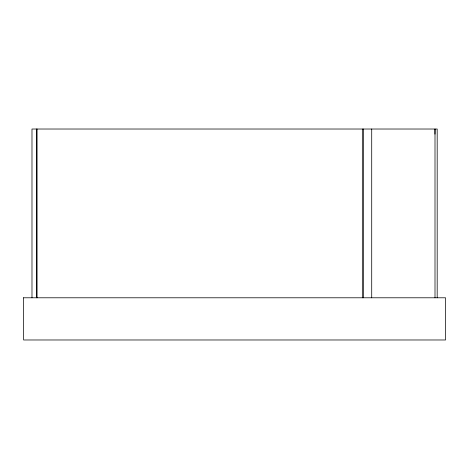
<?xml version="1.0" encoding="UTF-8"?>
<svg xmlns="http://www.w3.org/2000/svg" width="469" height="469" viewBox="0 0 469 469"><rect width="100%" height="100%" fill="white"/><g stroke="black" fill="none" stroke-linecap="round" stroke-linejoin="round"><path stroke-width="0.7" d="M434.968 134.134L435.003 129.022L435.003 297.786M23.45 297.786L445.55 297.786L445.55 339.978L23.626 339.978L23.626 297.786M437.19 297.786L437.19 129.022L31.986 129.022L31.986 297.786M371.712 129.022L371.712 297.786M363.563 129.022L363.563 297.786M362.338 129.022L362.338 297.786M37.063 129.022L37.063 297.786M36.353 129.022L36.353 297.786"/></g></svg>
